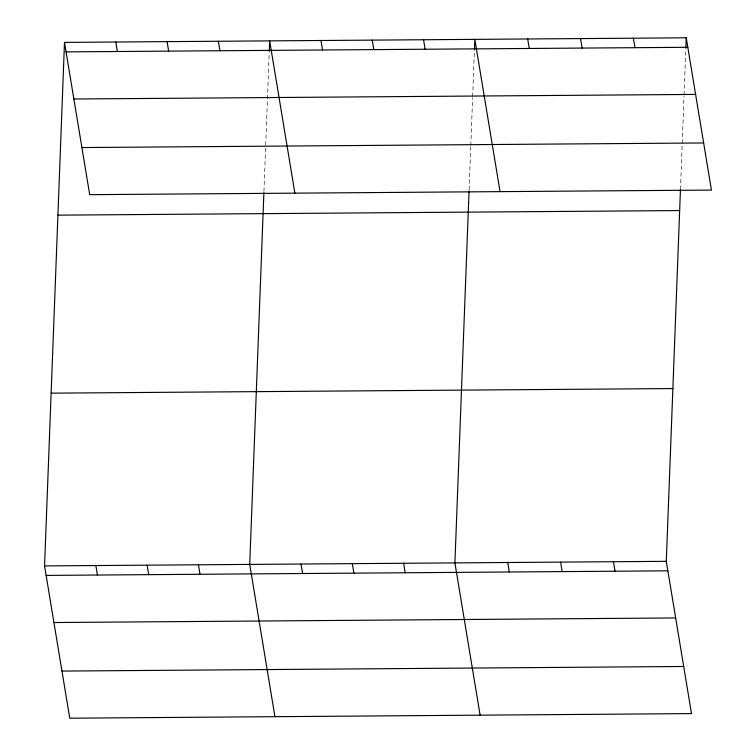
<?xml version="1.0" encoding="UTF-8"?>
<svg xmlns="http://www.w3.org/2000/svg" width="756" height="756" viewBox="0 0 756 756"><rect width="100%" height="100%" fill="white"/><g stroke="black" fill="none" stroke-linecap="round" stroke-linejoin="round"><path stroke-width="0.57" stroke-dasharray="3.78 2.83" d="M263.938 191.457L269.23 52.551M469.107 189.945L470.752 146.758M470.799 145.587L472.623 97.722M472.67 96.56L474.399 51.03M680.457 189.558L684.01 96.163M684.057 95.001L685.796 49.471"/><path stroke-width="1.13" d="M680.457 189.558L666.291 561.33L691.504 713.607L69.76 718.2L44.557 565.923L64.496 42.393L686.24 37.8L711.443 190.077L89.709 194.67L64.496 42.393M263.891 192.629L249.726 564.401L274.938 716.688M269.268 51.38L269.675 40.871L294.878 193.158M469.06 191.117L454.904 562.889L480.117 715.167M474.447 49.868L474.844 39.359L500.056 191.637M685.834 48.308L686.24 37.8M66.065 51.88L687.809 47.297M73.871 99.008L695.605 94.415M81.903 147.552L703.647 142.96M57.919 215.158L679.653 210.565M51.134 393.158L672.878 388.565M44.557 565.923L666.291 561.33M46.125 575.41L667.869 570.827M53.922 622.538L675.666 617.945M61.964 671.082L683.707 666.49M633.386 38.187L634.964 47.685M580.542 38.584L582.111 48.072M527.697 38.972L529.266 48.469M613.447 561.717L615.015 571.215M560.602 562.114L562.171 571.602M423.549 39.737L425.127 49.234M507.748 562.502L509.327 571.999M372.254 40.115L373.833 49.612M320.96 40.493L322.538 49.99M403.61 563.267L405.178 572.764M352.315 563.645L353.884 573.142M218.38 41.249L219.949 50.746M301.02 564.023L302.589 573.52M167.085 41.637L168.654 51.124M115.791 42.015L117.36 51.502M198.431 564.779L200.009 574.277M147.136 565.167L148.715 574.654M95.851 565.545L97.42 575.032"/></g></svg>
